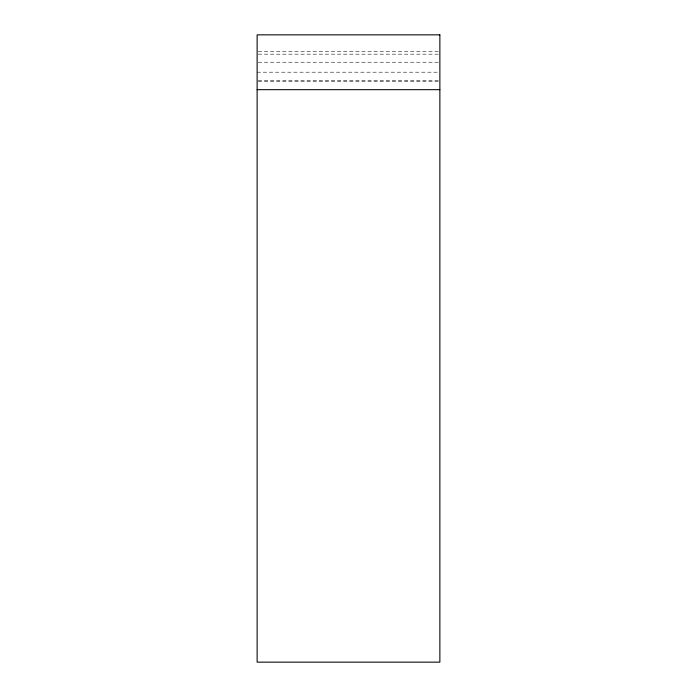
<?xml version="1.0" encoding="UTF-8"?>
<svg xmlns="http://www.w3.org/2000/svg" width="697" height="697" viewBox="0 0 697 697"><rect width="100%" height="100%" fill="white"/><g stroke="black" fill="none" stroke-linecap="round" stroke-linejoin="round"><path stroke-width="0.52" stroke-dasharray="3.48 2.61" d="M258.221 51.7L438.779 51.7M258.221 54.157L438.779 54.157M258.221 62.225L438.779 62.225M257.132 72.192L438.779 72.192M258.221 80.286L438.779 80.286M258.221 81.601L438.779 81.601"/><path stroke-width="1.05" d="M257.132 89.669L439.868 89.669M439.868 34.85L257.132 34.85L257.132 662.15L439.868 662.15L439.868 34.85"/></g></svg>
